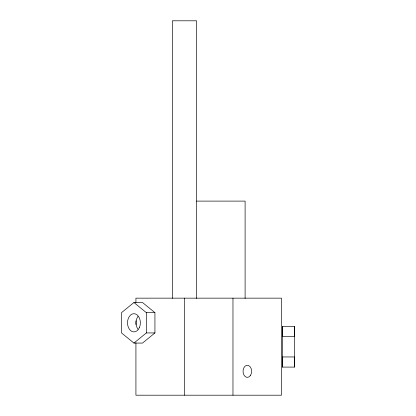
<?xml version="1.0" encoding="UTF-8"?>
<svg xmlns="http://www.w3.org/2000/svg" width="416" height="416" viewBox="0 0 416 416"><rect width="100%" height="100%" fill="white"/><g stroke="black" fill="none" stroke-linecap="round" stroke-linejoin="round"><path stroke-width="0.62" d="M282.355 367.094L282.355 356.954L294.486 356.954L294.486 367.094L282.355 367.094L282.355 326.529L294.486 326.529L294.486 367.094M282.355 326.529L282.355 336.669L294.486 336.669L294.486 326.529M133.931 302.515L121.514 312.655L121.514 332.94L133.931 343.08L142.511 343.08L154.934 332.94L154.934 312.655L142.511 302.515L133.931 302.515L146.354 312.655L154.934 312.655M133.931 343.08L146.354 332.94L154.934 332.94M196.576 201.105L245.102 201.105L245.102 298.475M232.97 298.152L232.97 395.2M196.576 298.475L196.576 20.8L172.318 20.8L172.318 298.35M184.449 298.152L184.449 395.2M146.354 312.655L146.354 332.94M135.923 302.682L135.923 298.152L281.497 298.152L281.497 395.2L135.923 395.2L135.923 342.794M135.923 320.798L135.923 324.678M137.961 329.233A9.1 6.432 -90 0 1 137.961 316.368M250.359 375.612A6.063 4.29 -90 0 0 248.44 365.466A6.063 4.29 -90 0 0 243.183 372.892A6.063 4.29 -90 0 0 250.359 375.612M139.506 327.35A9.1 6.432 -90 0 0 133.931 313.7A9.1 6.432 -90 0 0 128.362 327.35A9.1 6.432 -90 0 0 139.506 327.35"/></g></svg>
